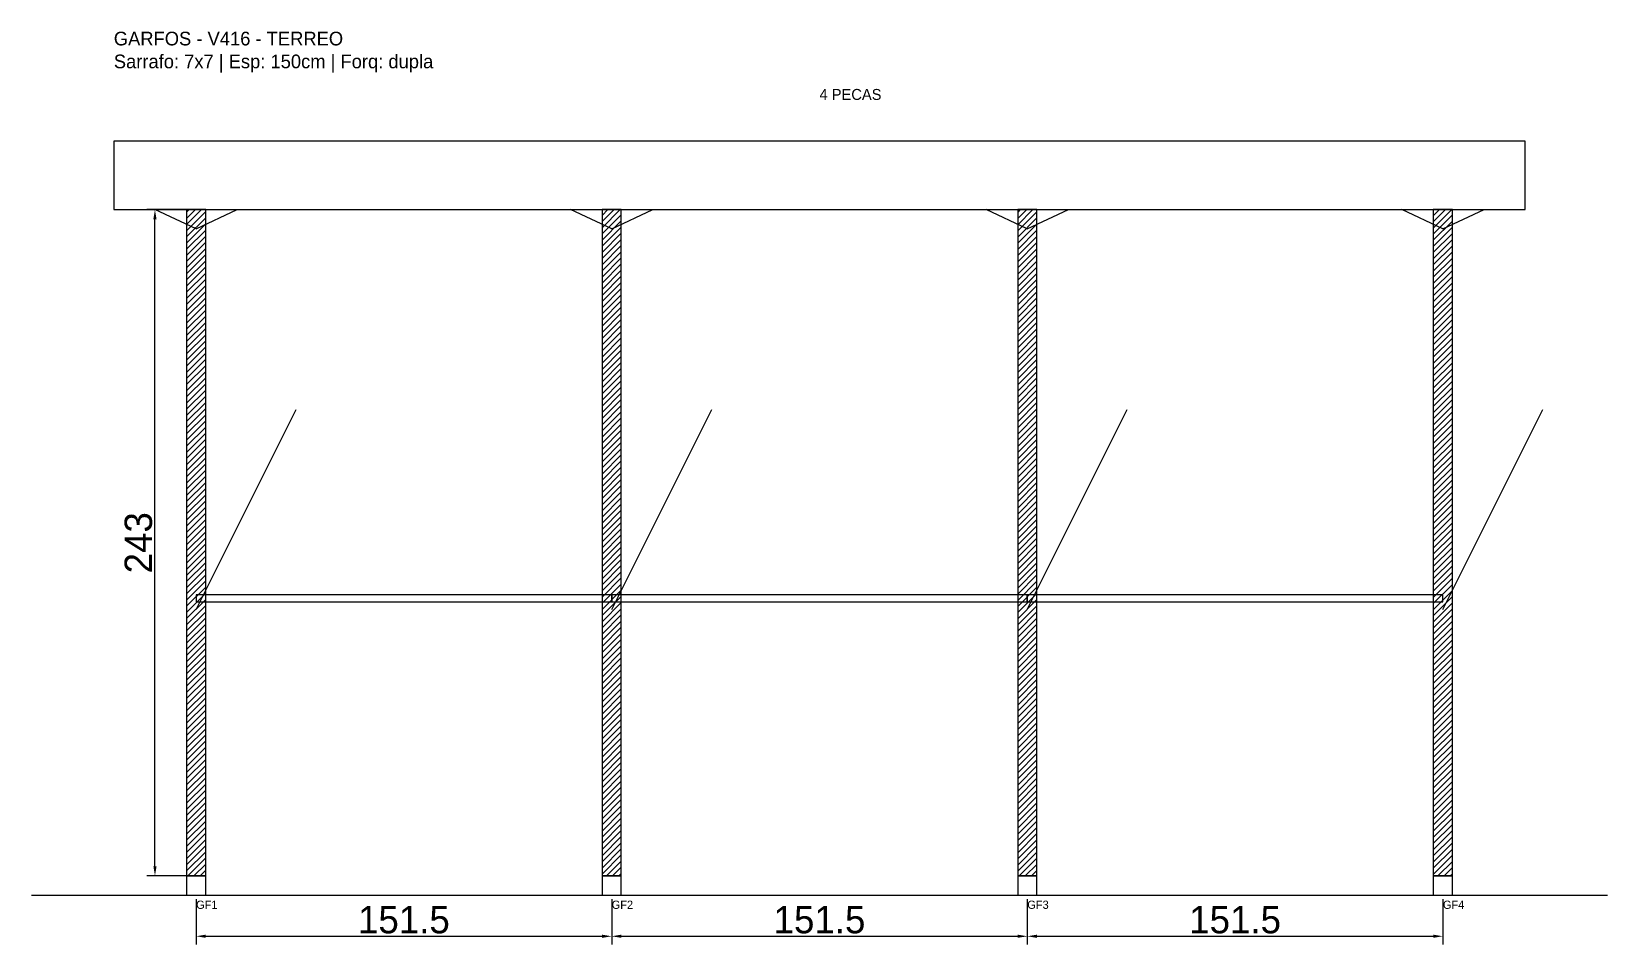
# Model space of a CAD drawing. Header units: metres. Extents: x -30 to 544, y -25 to 308.
import ezdxf

# ---------------------------------------------------------------- set-up
doc = ezdxf.new("R2010")
doc.units = ezdxf.units.M
for name, color, linetype in [('BARRA_ANCORAGEM', 1, 'Continuous'), ('COTA', 241, 'Continuous'), ('GARFOS OK', 3, 'Continuous'), ('NOME DA VIGA', 6, 'Continuous'), ('SARR_7x7', 40, 'Continuous'), ('TIRAS REESCORAMENTO', 252, 'Continuous'), ('VIGAS', 3, 'Continuous')]:
    doc.layers.add(name, color=color, linetype=linetype)
doc.dimstyles.new('EZ DXF', dxfattribs={"dimtxt": 10, "dimasz": 3.5, "dimexe": 3, "dimexo": 1.5, "dimgap": 1, "dimtad": 1, "dimdec": 1, "dimdsep": 46, "dimcen": 2.5, "dimazin": 3, "dimtfac": 1, "dimtmove": 0, "dimatfit": 3})

msp = doc.modelspace()

# ---------------------------------------------------------------- hatches: boundary and pattern name
at = {"layer": 'COTA'}
h = msp.add_hatch(dxfattribs=at)
h.set_pattern_fill('ANSI31', scale=0.5)
h.paths.add_polyline_path([(26.5, 0), (33.5, 0), (33.5, 243), (26.5, 243)])
h = msp.add_hatch(dxfattribs=at)
h.set_pattern_fill('ANSI31', scale=0.5)
h.paths.add_polyline_path([(178, 0), (185, 0), (185, 243), (178, 243)])
h = msp.add_hatch(dxfattribs=at)
h.set_pattern_fill('ANSI31', scale=0.5)
h.paths.add_polyline_path([(329.5, 0), (336.5, 0), (336.5, 243), (329.5, 243)])
h = msp.add_hatch(dxfattribs=at)
h.set_pattern_fill('ANSI31', scale=0.5)
h.paths.add_polyline_path([(481, 0), (488, 0), (488, 243), (481, 243)])

# ---------------------------------------------------------------- linework, layer by layer
at = {"layer": 'BARRA_ANCORAGEM'}
for p, q in [((30, 97.2), (66.45, 170.1)), ((181.5, 97.2), (217.95, 170.1)), ((333, 97.2), (369.45, 170.1)), ((484.5, 97.2), (520.95, 170.1))]:
    msp.add_line(p, q, dxfattribs=at)
at = {"layer": 'GARFOS OK'}
for p, q in [((30, 236), (15, 243)), ((15, 243), (45, 243)), ((30, 236), (45, 243)), ((181.5, 236), (166.5, 243)), ((166.5, 243), (196.5, 243)), ((181.5, 236), (196.5, 243)), ((333, 236), (318, 243)), ((318, 243), (348, 243)), ((333, 236), (348, 243)), ((484.5, 236), (469.5, 243)), ((469.5, 243), (499.5, 243)), ((484.5, 236), (499.5, 243))]:
    msp.add_line(p, q, dxfattribs=at)
at = {"layer": 'GARFOS OK', "linetype": 'CONTINUOUS'}
msp.add_line((-30, -7), (544.5, -7), dxfattribs=at)
at = {"layer": 'GARFOS OK'}
for points in [[(26.5, 0), (33.5, 0), (33.5, 243), (26.5, 243), (26.5, 0)], [(178, 0), (185, 0), (185, 243), (178, 243), (178, 0)], [(329.5, 0), (336.5, 0), (336.5, 243), (329.5, 243), (329.5, 0)], [(481, 0), (488, 0), (488, 243), (481, 243), (481, 0)]]:
    msp.add_lwpolyline(points, dxfattribs=at)
at = {"layer": 'SARR_7x7'}
for points in [[(26.5, -7), (33.5, -7), (33.5, 0), (26.5, 0), (26.5, -7)], [(178, -7), (185, -7), (185, 0), (178, 0), (178, -7)], [(329.5, -7), (336.5, -7), (336.5, 0), (329.5, 0), (329.5, -7)], [(481, -7), (488, -7), (488, 0), (481, 0), (481, -7)]]:
    msp.add_lwpolyline(points, dxfattribs=at)
at = {"layer": 'TIRAS REESCORAMENTO'}
for points in [[(30, 100), (181.5, 100), (181.5, 102.5), (30, 102.5), (30, 100)], [(181.5, 100), (333, 100), (333, 102.5), (181.5, 102.5), (181.5, 100)], [(333, 100), (484.5, 100), (484.5, 102.5), (333, 102.5), (333, 100)]]:
    msp.add_lwpolyline(points, dxfattribs=at)
at = {"layer": 'VIGAS'}
msp.add_lwpolyline([(0, 243), (514.5, 243), (514.5, 268), (0, 268), (0, 243)], dxfattribs=at)

# ---------------------------------------------------------------- texts
at = {"layer": 'NOME DA VIGA'}
for s, height, p in [('4 PECAS', 4, (257.25, 283)), ('GF1', 3, (30, -12)), ('GF2', 3, (181.5, -12)), ('GF3', 3, (333, -12)), ('GF4', 3, (484.5, -12))]:
    msp.add_text(s, height=height, dxfattribs=at).set_placement(p)
at = {"layer": 'NOME DA VIGA', "insert": (0, 293), "char_height": 5, "attachment_point": 7}
msp.add_mtext('GARFOS - V416 - TERREO\\PSarrafo: 7x7 | Esp: 150cm | Forq: dupla', dxfattribs=at)

# ---------------------------------------------------------------- dimensions: what is measured, and where the dimension line sits
at = {"layer": 'COTA'}
msp.add_linear_dim(base=(15, 0), p1=(30, 0), p2=(30, 243), angle=90, dimstyle='EZ DXF', dxfattribs=at).render()
for base, p1, p2 in [((30, -22), (30, -7), (181.5, -7)), ((181.5, -22), (181.5, -7), (333, -7)), ((333, -22), (333, -7), (484.5, -7))]:
    msp.add_linear_dim(base=base, p1=p1, p2=p2, dimstyle='EZ DXF', dxfattribs=at).render()

doc.saveas('drawing.dxf')
